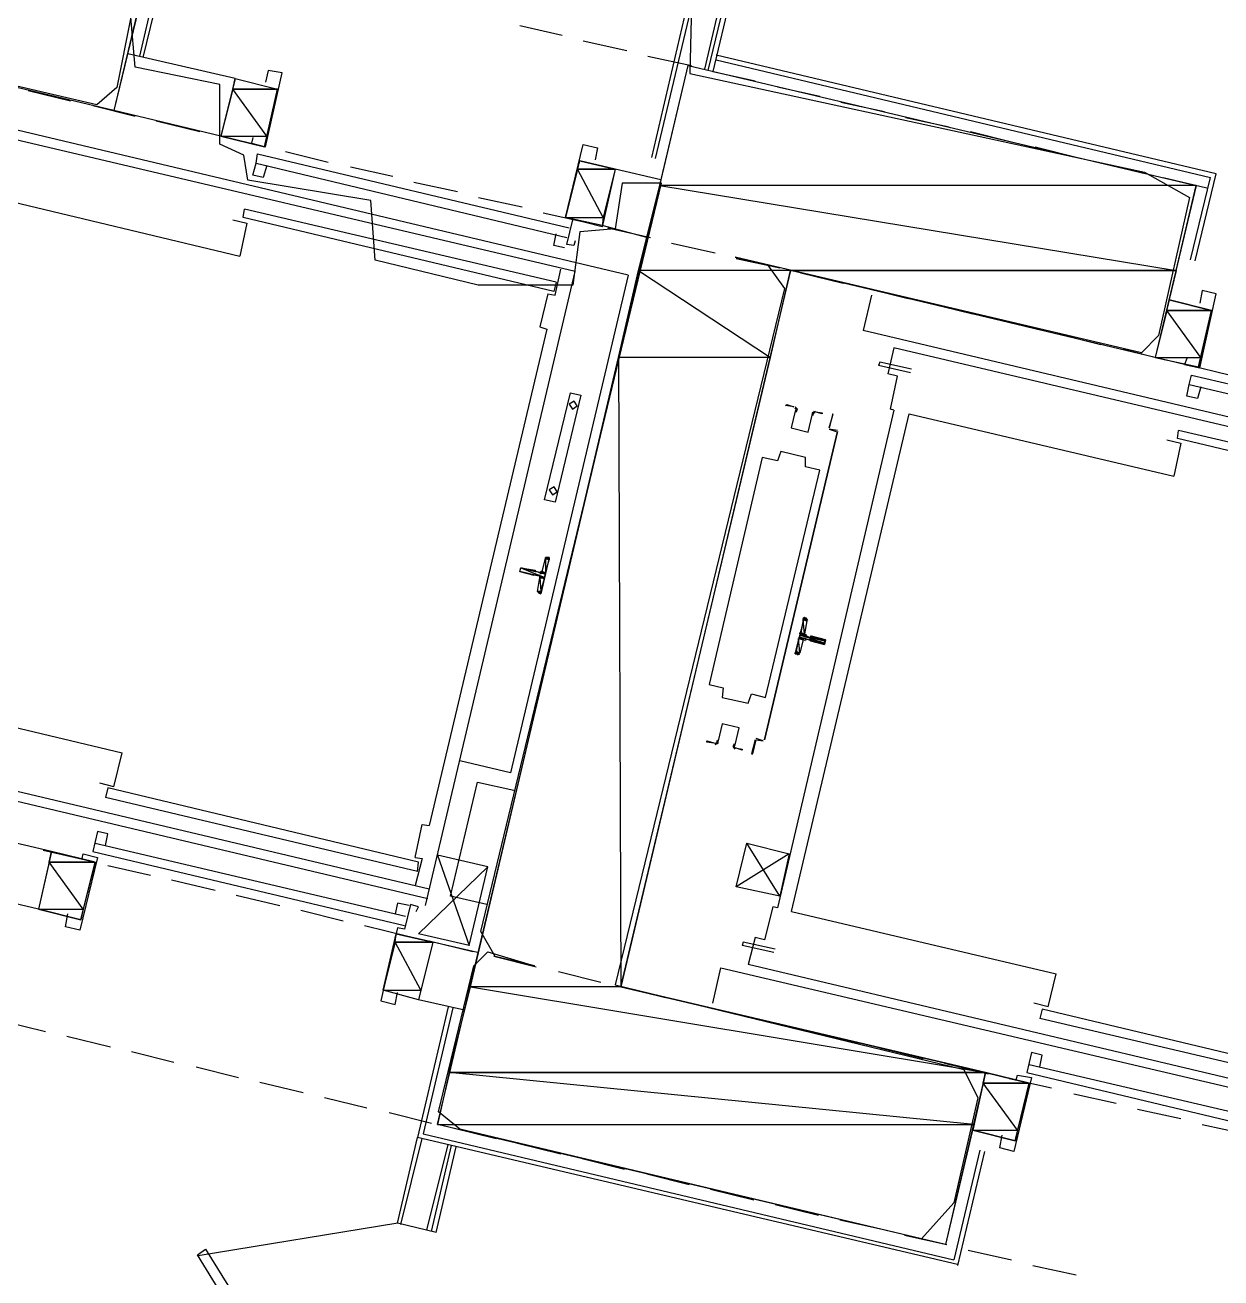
# Model space of a CAD drawing. Header units: feet. Extents: x -84 to 198, y -22 to 181.
# Drawn here: x 51.31 to 64.87, y 52.2 to 66.4 of the extents above; entities that cross this region are included whole.
import ezdxf

# ---------------------------------------------------------------- set-up
doc = ezdxf.new("R2010")
doc.units = ezdxf.units.FT
for name, color, linetype in [('A-AREA-COMUN', 252, 'CONTINUOUS'), ('A-LINEA', 7, 'CONTINUOUS'), ('A-LINEA-FINA', 9, 'CONTINUOUS'), ('A-MURO-CONCRETO', 8, 'CONTINUOUS')]:
    doc.layers.add(name, color=color, linetype=linetype)

msp = doc.modelspace()

# ---------------------------------------------------------------- linework, layer by layer
at = {"layer": 'A-AREA-COMUN'}
msp.add_lwpolyline([(58.88, 67.2533), (58.848, 65.8489), (64, 64.7289), (64.512, 64.4444), (64.16, 62.88), (63.968, 62.6844), (59.36, 63.7689), (59.728, 63.68), (59.92, 63.4133), (58, 55.52), (61.952, 54.56), (62.112, 54.24), (61.84, 53.0489), (61.472, 52.64), (56.24, 53.8844), (56, 54.08), (56.4, 55.7333), (56.56, 55.8933), (57.088, 55.7333), (56.64, 55.84), (56.48, 56.1244), (58.528, 64.6044), (58.08, 64.6044), (58, 64.0889), (57.6, 64.0533), (57.52, 63.4489), (56.448, 63.4489), (55.28, 63.7333), (55.232, 64.4089), (53.84, 64.64), (53.792, 64.9244), (53.52, 65.0489), (53.52, 65.7244), (52.56, 65.92), (52.512, 66.4889), (52.352, 65.6889), (52.128, 65.4933), (46.88, 66.72)], dxfattribs=at)
at = {"layer": 'A-LINEA'}
for p, q in [((52.6133, 66.0444), (52.9467, 67.4711)), ((52.6533, 66.0311), (53.0133, 67.5111)), ((58.9333, 67.1378), (58.4133, 64.8978)), ((58.9867, 67.1244), (58.4533, 64.8844)), ((59.28, 67.0444), (59.0133, 65.8978)), ((59.3333, 67.0444), (59.0533, 65.8844)), ((59.3867, 67.0311), (59.1067, 65.8711)), ((56.92, 66.3911), (57.4, 66.2844)), ((57.64, 66.2178), (58.1333, 66.1111)), ((53.6933, 65.7911), (52.48, 66.0711)), ((58.3733, 66.0444), (58.8667, 65.9378)), ((64.8133, 64.7111), (59.1467, 66.0578)), ((59.1467, 66.0044), (64.7467, 64.6711)), ((53.6933, 65.7911), (53.5333, 65.1378)), ((53.6933, 65.7911), (54.1733, 65.6711)), ((59.1067, 65.8711), (59.5867, 65.7644)), ((51.3467, 65.6578), (51.8267, 65.5378)), ((54.0267, 65.0178), (54.1733, 65.6711)), ((59.84, 65.6978), (60.32, 65.5911)), ((52.08, 65.4844), (52.56, 65.3644)), ((60.56, 65.5244), (61.0533, 65.4178)), ((58.1467, 63.5644), (50.2267, 65.4444)), ((53.5333, 65.1378), (52.32, 65.4311)), ((61.2933, 65.3511), (61.7867, 65.2444)), ((57.5467, 63.6044), (50.5733, 65.2444)), ((52.8, 65.3111), (53.2933, 65.1911)), ((62.0267, 65.1911), (62.5067, 65.0711)), ((53.5333, 65.1378), (54.0267, 65.0178)), ((53.5333, 65.1378), (54.0267, 65.0178)), ((53.9467, 64.9378), (57.48, 64.0978)), ((54.2667, 64.9644), (54.7467, 64.8444)), ((62.76, 65.0178), (63.24, 64.8978)), ((53.9333, 64.8311), (57.4533, 63.9911)), ((54.0533, 64.8044), (54.0133, 64.6711)), ((55, 64.7911), (55.48, 64.6844)), ((57.44, 64.2178), (57.6, 64.8578)), ((58, 64.7644), (57.6, 64.8578)), ((58, 64.7644), (57.8533, 64.1111)), ((58.52, 64.6444), (58, 64.7644)), ((63.48, 64.8444), (63.9733, 64.7244)), ((55.72, 64.6178), (56.2133, 64.5111)), ((64.2133, 64.6711), (64.7067, 64.5511)), ((64.52, 63.7378), (64.7467, 64.6711)), ((64.5733, 63.7244), (64.8133, 64.7111)), ((50.7467, 64.4978), (53.7467, 63.7778)), ((56.4533, 64.4444), (56.9467, 64.3378)), ((53.7867, 64.2178), (53.8, 64.3111)), ((57.3067, 63.3778), (53.7867, 64.2178)), ((57.3333, 63.4844), (53.8, 64.3111)), ((57.1867, 64.2711), (57.6667, 64.1644)), ((57.8533, 64.1244), (57.44, 64.2178)), ((58.36, 63.9911), (57.8533, 64.1244)), ((57.92, 64.0978), (58.4, 63.9911)), ((58.64, 63.9244), (59.1333, 63.8178)), ((57.32, 63.3378), (57.3867, 63.6311)), ((59.3733, 63.7511), (59.8667, 63.6444)), ((55.8533, 56.4178), (57.5467, 63.6044)), ((58.1467, 63.5644), (56.8133, 57.9244)), ((57.3333, 63.4844), (57.3067, 63.3778)), ((60.1067, 63.5911), (60.5867, 63.4711)), ((57.24, 63.3511), (57.32, 63.3378)), ((60.9067, 63.3378), (60.8133, 62.9378)), ((60.84, 63.4178), (61.32, 63.2978)), ((61.56, 63.2444), (62.0533, 63.1244)), ((62.2933, 63.0711), (62.7867, 62.9511)), ((64.6133, 62.5244), (64.76, 63.1644)), ((57.2267, 62.9511), (55.8933, 57.3244)), ((68.7333, 61.0578), (60.8133, 62.9378)), ((63.0267, 62.8978), (63.5067, 62.7778)), ((61.16, 62.7378), (61.0933, 62.4444)), ((68.1333, 61.0978), (61.16, 62.7378)), ((63.76, 62.7244), (64.24, 62.6044)), ((61.3467, 62.4578), (60.9867, 62.5378)), ((64.48, 62.5511), (64.9733, 62.4311)), ((64.5333, 62.4311), (68.0667, 61.5911)), ((64.5067, 62.3244), (68.04, 61.4978)), ((64.64, 62.2978), (64.6, 62.1644)), ((61.16, 62.0311), (59.84, 56.3911)), ((60, 56.3511), (61.3333, 61.9911)), ((61.3333, 61.9911), (64.3333, 61.2844)), ((60.52, 61.7911), (59.6933, 58.2978)), ((59.6933, 58.2978), (60.52, 61.7911)), ((60.52, 61.8044), (60.4267, 61.8178)), ((60.4267, 61.8178), (60.5067, 61.7911)), ((60.44, 61.8178), (60.44, 61.8178)), ((60.44, 61.8178), (60.44, 61.8178)), ((60.5067, 61.7911), (60.5067, 61.7911)), ((64.3733, 61.7111), (64.3867, 61.8044)), ((67.92, 60.9778), (64.3867, 61.8044)), ((67.8933, 60.8711), (64.3733, 61.7111)), ((57.1733, 60.2044), (57.2133, 60.3511)), ((57.2379, 60.3639), (57.2142, 60.3504)), ((57.08, 60.1644), (57.08, 60.1644)), ((57.12, 59.9778), (57.1467, 60.1378)), ((57.1336, 59.9744), (57.1487, 59.9516)), ((60.1733, 59.6444), (60.1467, 59.4978)), ((60.1864, 59.6479), (60.1713, 59.6706)), ((60.1333, 59.4311), (60.0933, 59.2844)), ((60.1733, 59.4711), (60.2133, 59.4578)), ((60.0687, 59.2583), (60.0924, 59.2718)), ((49.4133, 58.8578), (52.4133, 58.1511)), ((55.8933, 56.6044), (48.92, 58.2578)), ((59.68, 58.2844), (59.6, 58.3111)), ((59.6, 58.2978), (59.6, 58.2978)), ((59.68, 58.2978), (59.68, 58.2978)), ((59.68, 58.2978), (59.68, 58.2978)), ((48.6133, 58.2178), (55.88, 56.4978)), ((52.32, 57.7644), (52.4133, 58.1511)), ((56.8133, 57.9244), (56.24, 58.0578)), ((52.32, 57.7644), (52.16, 57.8044)), ((52.2533, 57.7511), (52.2267, 57.6444)), ((55.7733, 56.9111), (52.2533, 57.7511)), ((55.76, 56.8044), (52.2267, 57.6444)), ((51.6133, 57.0311), (50.4, 57.3111)), ((52.2267, 57.0978), (52.2533, 57.2311)), ((55.7333, 56.9644), (55.8133, 57.3378)), ((55.8133, 57.3378), (55.8933, 57.3244)), ((52.1067, 57.1244), (55.6267, 56.2978)), ((59.8667, 56.5244), (59.4933, 57.1244)), ((51.52, 57.0444), (52, 56.9378)), ((52.08, 57.0311), (55.6133, 56.1911)), ((55.7333, 56.9644), (55.8133, 56.9511)), ((55.8133, 56.9511), (55.7333, 56.6444)), ((56.56, 56.8578), (55.9867, 56.9911)), ((51.9467, 56.2578), (52.1067, 56.9111)), ((52.2533, 56.8711), (52.7333, 56.7644)), ((55.76, 56.8044), (55.7733, 56.9111)), ((56.3467, 55.9644), (56.56, 56.8578)), ((52.9733, 56.7111), (53.4667, 56.5911)), ((51.4667, 56.3778), (50.2533, 56.6578)), ((53.7067, 56.5378), (54.2, 56.4178)), ((59.7867, 56.4044), (59.6933, 56.0311)), ((59.84, 56.3911), (59.7867, 56.4044)), ((54.44, 56.3644), (54.92, 56.2444)), ((60, 56.3511), (63, 55.6444)), ((55.16, 56.1911), (55.6533, 56.0711)), ((55.3733, 55.4578), (55.52, 56.0978)), ((55.9333, 56.0044), (55.52, 56.0978)), ((55.9333, 56.0044), (55.7733, 55.3511)), ((55.8933, 56.0178), (56.3867, 55.8978)), ((56.44, 55.8844), (55.9333, 56.0044)), ((59.4533, 56.0044), (59.44, 55.9644)), ((59.8, 55.8844), (59.44, 55.9644)), ((59.8133, 55.9244), (59.4533, 56.0044)), ((56.6267, 55.8444), (57.1067, 55.7244)), ((57.36, 55.6711), (57.84, 55.5511)), ((59.1067, 55.3111), (59.2, 55.7111)), ((59.2, 55.7111), (66.4667, 54.0044)), ((66.48, 54.0978), (59.5067, 55.7511)), ((62.9067, 55.2711), (63, 55.6444)), ((55.7733, 55.3511), (55.3733, 55.4578)), ((58.08, 55.4978), (58.5733, 55.3778)), ((56.1067, 55.2711), (55.76, 53.7911)), ((56.2933, 55.2311), (55.7733, 55.3511)), ((58.8133, 55.3244), (59.3067, 55.2044)), ((62.9067, 55.2711), (62.7467, 55.3111)), ((62.84, 55.2444), (62.8133, 55.1378)), ((66.36, 54.4044), (62.84, 55.2444)), ((51.0533, 55.1111), (51.5467, 54.9911)), ((59.5467, 55.1511), (60.0267, 55.0311)), ((66.3467, 54.3111), (62.8133, 55.1378)), ((60.28, 54.9778), (60.76, 54.8578)), ((51.7867, 54.9378), (52.28, 54.8178)), ((52.52, 54.7644), (53, 54.6444)), ((61, 54.8044), (61.4933, 54.6844)), ((62.8133, 54.5911), (62.84, 54.7244)), ((53.2533, 54.5911), (53.7333, 54.4711)), ((61.7333, 54.6311), (62.2267, 54.5111)), ((62.6933, 54.6178), (66.2133, 53.7911)), ((53.9733, 54.4178), (54.4667, 54.2978)), ((62.4667, 54.4578), (62.9467, 54.3511)), ((62.5333, 53.7511), (62.6933, 54.4044)), ((62.6667, 54.5244), (66.2, 53.6844)), ((54.7067, 54.2444), (55.1867, 54.1244)), ((63.2, 54.2844), (63.68, 54.1778)), ((63.92, 54.1111), (64.4133, 54.0044)), ((55.44, 54.0711), (55.92, 53.9511)), ((56.16, 53.8978), (56.6533, 53.7778)), ((64.6533, 53.9378), (65.1467, 53.8311)), ((55.5333, 52.8178), (55.76, 53.7911)), ((55.5733, 52.8044), (55.8133, 53.7778)), ((61.88, 52.3511), (55.76, 53.7911)), ((55.8667, 52.7378), (56.1067, 53.7111)), ((55.92, 52.7244), (56.1467, 53.6978)), ((55.9733, 52.7111), (56.2, 53.6844)), ((56.8933, 53.7244), (57.3867, 53.6044)), ((57.6267, 53.5511), (58.1067, 53.4311)), ((62.1333, 53.6444), (61.84, 52.4044)), ((62.1867, 53.6311), (61.88, 52.3378)), ((58.36, 53.3778), (58.84, 53.2578)), ((59.08, 53.2044), (59.5733, 53.0844)), ((59.8133, 53.0311), (60.3067, 52.9111)), ((60.5467, 52.8578), (61.0267, 52.7511)), ((55.5389, 52.817), (53.2764, 52.4473)), ((55.9733, 52.7111), (55.5333, 52.8178)), ((61.28, 52.6844), (61.76, 52.5778)), ((62, 52.5111), (62.4933, 52.4044)), ((62.7333, 52.3378), (63.2267, 52.2311))]:
    msp.add_line(p, q, dxfattribs=at)
for points in [[(47.0933, 68.7111), (52.7867, 67.3644), (52.32, 65.4311), (46.64, 66.7778), (47.0933, 68.7111)], [(62.2, 54.5244), (61.7467, 52.5778), (55.9867, 53.9378), (58.8267, 65.9378), (64.5867, 64.5778), (64.12, 62.6311), (59.9867, 63.6178), (58.0667, 55.4978), (62.2, 54.5244)], [(53.8933, 65.1244), (53.88, 65.0578), (54.04, 65.0178), (54.2267, 65.8578), (54.0667, 65.8844), (54.04, 65.7511)], [(57.5467, 63.9511), (57.5333, 63.8978), (57.4533, 63.9111), (57.52, 64.1911), (57.44, 64.2178), (57.64, 65.0444), (57.8, 65.0044), (57.7733, 64.8711)], [(54.0133, 64.6711), (53.8933, 64.6978), (53.9333, 64.8311), (53.9467, 64.9378)], [(53.6667, 64.1911), (53.8267, 64.1511), (53.7467, 63.7778)], [(57.4267, 63.8711), (57.3067, 63.8978), (57.3333, 64.0311)], [(57.24, 63.3511), (57.1467, 62.9778), (57.2267, 62.9511)], [(64.48, 62.6178), (64.4533, 62.5511), (64.6267, 62.5111), (64.8133, 63.3511), (64.6533, 63.3911), (64.6267, 63.2444)], [(64.76, 63.1644), (64.28, 63.2844), (64.12, 62.6311), (64.6133, 62.5244)], [(61.36, 62.4978), (61, 62.5778), (60.9867, 62.5378)], [(61.16, 62.0311), (61.12, 62.0444), (61.2, 62.4178), (61.0933, 62.4444)], [(64.6, 62.1644), (64.48, 62.1911), (64.5067, 62.3244), (64.5333, 62.4311)], [(57.4933, 62.2311), (57.6133, 62.2044), (57.32, 60.9911), (57.2, 61.0178), (57.4933, 62.2311)], [(57.5374, 62.1365), (57.4813, 62.1019), (57.5159, 62.0457), (57.5721, 62.0804), (57.5374, 62.1365)], [(60.0267, 62.0711), (59.9333, 62.0844), (59.9467, 62.0978), (60.0267, 62.0711)], [(60.044, 62.0208), (60.0531, 62.0409), (60.0381, 62.0572)], [(60.051, 62.0095), (60.0663, 62.043), (60.0413, 62.0701)], [(60.0397, 62.0235), (59.9942, 61.8309), (60.1869, 61.7853), (60.2325, 61.9779)], [(60.0397, 62.0235), (59.9942, 61.8309), (60.1869, 61.7853), (60.2325, 61.9779)], [(60.2673, 62.017), (60.2329, 62.0039), (60.2315, 61.9671)], [(60.2644, 62.004), (60.2438, 61.9961), (60.2429, 61.9741)], [(60.2533, 62.0178), (60.3467, 62.0044), (60.3467, 61.9911), (60.2533, 62.0178)], [(60.4267, 61.8311), (60.4667, 61.9778), (60.4667, 61.9911), (60.4267, 61.8311)], [(64.2533, 61.6978), (64.4133, 61.6578), (64.3333, 61.2844)], [(59.6667, 61.4978), (59.0667, 58.9244), (59.2267, 58.8844), (59.2133, 58.7778), (59.5067, 58.7111), (59.5467, 58.8178), (59.7067, 58.7778), (60.32, 61.3511), (60.16, 61.3911), (60.16, 61.4978), (59.88, 61.5644), (59.84, 61.4578), (59.6667, 61.4978)], [(57.3107, 61.1632), (57.2546, 61.1285), (57.2893, 61.0724), (57.3454, 61.107), (57.3107, 61.1632)], [(57.24, 60.3644), (57.2533, 60.3644), (57.16, 59.9511), (57.1467, 59.9644)], [(57.08, 60.1644), (56.92, 60.2044), (56.9333, 60.2444), (57.0933, 60.2178), (57.0933, 60.2044)], [(57.1333, 60.1644), (57.0933, 60.1644), (57.0933, 60.1644)], [(57.1467, 60.1911), (57.1067, 60.2044), (57.1067, 60.2044)], [(57.1595, 60.1265), (57.157, 60.1416), (57.1446, 60.1506)], [(57.1487, 60.1783), (57.1638, 60.1808), (57.1728, 60.1932)], [(60.0667, 59.2711), (60.04, 59.2711), (60.1467, 59.6844), (60.16, 59.6711)], [(60.1713, 59.4306), (60.1562, 59.4281), (60.1472, 59.4157)], [(60.16, 59.4444), (60.2, 59.4311), (60.2, 59.4311)], [(60.1605, 59.4957), (60.163, 59.4806), (60.1754, 59.4716)], [(60.2267, 59.4711), (60.3867, 59.4311), (60.3733, 59.3778), (60.2133, 59.4178)], [(60.2267, 59.4711), (60.2133, 59.4711), (60.2133, 59.4711)], [(59.3603, 58.2387), (59.4058, 58.4313), (59.2131, 58.4769), (59.1675, 58.2843)], [(59.3603, 58.2387), (59.4058, 58.4313), (59.2131, 58.4769), (59.1675, 58.2843)], [(59.12, 58.2578), (59.04, 58.2711), (59.04, 58.2844), (59.1333, 58.2578)], [(59.1327, 58.2453), (59.1671, 58.2583), (59.1685, 58.2951)], [(59.1356, 58.2583), (59.1562, 58.2661), (59.1571, 58.2882)], [(59.349, 58.2527), (59.3337, 58.2192), (59.3587, 58.1921)], [(59.356, 58.2414), (59.3469, 58.2213), (59.3619, 58.205)], [(59.5867, 58.2978), (59.5467, 58.1378), (59.56, 58.1378), (59.6, 58.2978), (59.68, 58.2844)], [(59.36, 58.2044), (59.44, 58.1911), (59.44, 58.1778), (59.36, 58.2044)], [(56.5467, 56.4311), (56.1333, 56.5244), (56.44, 57.8178), (56.8533, 57.7244)], [(52.2533, 57.2311), (52.1333, 57.2578), (52.08, 57.0311)], [(59.9733, 57.0044), (59.3733, 56.6311), (59.4933, 57.1244), (59.9733, 57.0044), (59.8667, 56.5244), (59.3733, 56.6311)], [(52.1067, 56.9111), (51.6133, 57.0311), (51.4667, 56.3778), (51.9467, 56.2578)], [(51.96, 56.9511), (51.9733, 57.0044), (52.1333, 56.9644), (51.9333, 56.1378), (51.7733, 56.1778), (51.8, 56.3244)], [(55.9867, 56.9911), (56.3467, 55.9644), (55.7733, 56.0978), (56.56, 56.8578)], [(55.7467, 56.3511), (55.7733, 56.4044), (55.68, 56.4311), (55.6133, 56.1511), (55.5333, 56.1644), (55.3467, 55.3378), (55.5067, 55.2978), (55.5333, 55.4311)], [(55.6667, 56.4178), (55.5333, 56.4444), (55.5067, 56.3244)], [(59.6933, 56.0311), (59.5867, 56.0578), (59.5067, 55.7511)], [(56.16, 55.2578), (55.8267, 53.8311), (61.84, 52.4044)], [(62.84, 54.7244), (62.72, 54.7511), (62.6667, 54.5244)], [(62.6933, 54.4044), (62.2, 54.5244), (62.0533, 53.8711), (62.5333, 53.7511)], [(62.5467, 54.4444), (62.56, 54.4978), (62.72, 54.4711), (62.52, 53.6311), (62.36, 53.6711), (62.3867, 53.8178)], [(54.84, 49.8978), (53.2667, 52.4578), (53.36, 52.5244), (54.9467, 49.9644), (54.84, 49.8978)]]:
    msp.add_lwpolyline(points, dxfattribs=at)
at = {"layer": 'A-LINEA-FINA'}
for p, q in [((57.2533, 60.3511), (57.2133, 60.3644)), ((57.2533, 60.3511), (57.2267, 60.3644)), ((57.2533, 60.3644), (57.24, 60.3644)), ((57.0933, 60.2044), (56.9333, 60.2444)), ((57.0933, 60.2044), (56.9333, 60.2444)), ((57.08, 60.1644), (56.92, 60.2044)), ((57.2, 60.1378), (57.1333, 60.1644)), ((57.2, 60.1244), (57.1467, 60.1378)), ((57.2133, 60.1778), (57.16, 60.1911)), ((57.16, 59.9644), (57.12, 59.9778)), ((57.16, 59.9644), (57.1333, 59.9778)), ((57.16, 59.9644), (57.1333, 59.9644)), ((57.16, 59.9511), (57.1333, 59.9644)), ((60.1333, 59.6711), (60.1733, 59.6578)), ((60.1333, 59.6711), (60.1733, 59.6711)), ((60.1467, 59.6844), (60.16, 59.6711)), ((60.08, 59.4444), (60.1333, 59.4311)), ((60.08, 59.4444), (60.1333, 59.4311)), ((60.0933, 59.4978), (60.16, 59.4711)), ((60.0933, 59.4978), (60.16, 59.4844)), ((60.0933, 59.4978), (60.1467, 59.4844)), ((60.0933, 59.4578), (60.1467, 59.4444)), ((60.2133, 59.4711), (60.3867, 59.4311)), ((60.2133, 59.4711), (60.3867, 59.4311)), ((60.2133, 59.4578), (60.3733, 59.4178)), ((60.2133, 59.4311), (60.3733, 59.3911)), ((60.2133, 59.4178), (60.3733, 59.3778)), ((60.04, 59.2844), (60.08, 59.2711)), ((60.04, 59.2711), (60.0667, 59.2711)), ((60.0533, 59.2844), (60.08, 59.2711))]:
    msp.add_line(p, q, dxfattribs=at)
for points in [[(57.2133, 60.3511), (57.2133, 60.1911), (57.1733, 60.2044), (57.2133, 60.3511)], [(57.2133, 60.3644), (57.2533, 60.3511), (57.2267, 60.3644), (57.2133, 60.3644)], [(57.2533, 60.3511), (57.2533, 60.3511), (57.2133, 60.3644), (57.2533, 60.3511)], [(57.2133, 60.3644), (57.2533, 60.3511), (57.2133, 60.3511), (57.2133, 60.3644), (57.2133, 60.3644)], [(57.2133, 60.3644), (57.2533, 60.3511), (57.2533, 60.3511), (57.2133, 60.3644), (57.2133, 60.3644)], [(57.2533, 60.3378), (57.2533, 60.3378), (57.2133, 60.3511), (57.2533, 60.3378)], [(57.2533, 60.3378), (57.2133, 60.3511), (57.2533, 60.3511), (57.2533, 60.3378), (57.2533, 60.3378)], [(57.2533, 60.3378), (57.2133, 60.3511), (57.2133, 60.1911), (57.2533, 60.3378)], [(57.2533, 60.3644), (57.24, 60.3644), (57.2267, 60.3644), (57.2533, 60.3644), (57.2533, 60.3644)], [(57.2267, 60.3644), (57.2533, 60.3511), (57.2533, 60.3511), (57.2267, 60.3644)], [(57.2533, 60.3511), (57.2533, 60.3511), (57.2267, 60.3644), (57.2533, 60.3511)], [(57.2533, 60.3511), (57.2267, 60.3644), (57.2533, 60.3644), (57.2533, 60.3511), (57.2533, 60.3511)], [(57.2267, 60.3644), (57.2533, 60.3511), (57.2533, 60.3511), (57.2267, 60.3644)], [(57.24, 60.3644), (57.2533, 60.3644), (57.2533, 60.3644), (57.24, 60.3644)], [(57.2533, 60.3644), (57.2533, 60.3644), (57.24, 60.3644), (57.2533, 60.3644)], [(56.9333, 60.2444), (57.2, 60.1378), (56.92, 60.2044), (56.9333, 60.2444), (56.9333, 60.2444)], [(57.0933, 60.2044), (57.0933, 60.2044), (56.9333, 60.2444), (57.0933, 60.2044)], [(57.0933, 60.2044), (56.9333, 60.2444), (57.0933, 60.2178), (57.0933, 60.2044), (57.0933, 60.2044)], [(56.9333, 60.2444), (57.0933, 60.2044), (57.0933, 60.2044), (56.9333, 60.2444)], [(57.0933, 60.2044), (57.0933, 60.2044), (56.9333, 60.2444), (57.0933, 60.2044)], [(56.9333, 60.2444), (57.0933, 60.2044), (57.0933, 60.2044), (56.9333, 60.2444), (56.9333, 60.2444)], [(56.9333, 60.2444), (57.0933, 60.2044), (57.0933, 60.2044), (56.9333, 60.2444)], [(57.0933, 60.2044), (57.0933, 60.2044), (56.9333, 60.2444), (57.0933, 60.2044), (57.0933, 60.2044)], [(56.9333, 60.2444), (57.0933, 60.2044), (57.0933, 60.2044), (56.9333, 60.2444)], [(57.0933, 60.2044), (57.0933, 60.2044), (56.9333, 60.2444), (57.0933, 60.2044)], [(56.9333, 60.2444), (57.0933, 60.2044), (57.0933, 60.2044), (56.9333, 60.2444), (56.9333, 60.2444)], [(56.9333, 60.2444), (57.0933, 60.2044), (57.0933, 60.2044), (56.9333, 60.2444)], [(57.0933, 60.2044), (57.0933, 60.2044), (56.9333, 60.2444), (57.0933, 60.2044), (57.0933, 60.2044)], [(56.9333, 60.2444), (57.0933, 60.2044), (57.0933, 60.2044), (56.9333, 60.2444)], [(57.0933, 60.2044), (57.0933, 60.2044), (56.9333, 60.2444), (57.0933, 60.2044), (57.0933, 60.2044)], [(57.1067, 60.2044), (57.1067, 60.2044), (56.9333, 60.2444), (57.1067, 60.2044)], [(57.1067, 60.2044), (56.9333, 60.2444), (57.0933, 60.2044), (57.1067, 60.2044), (57.1067, 60.2044)], [(57.2133, 60.1778), (56.9333, 60.2444), (57.2, 60.1378), (57.2133, 60.1778)], [(56.92, 60.2044), (57.0933, 60.1644), (57.0933, 60.1644), (56.92, 60.2044)], [(57.0933, 60.1644), (57.0933, 60.1644), (56.92, 60.2044), (57.0933, 60.1644), (57.0933, 60.1644)], [(56.92, 60.2044), (57.0933, 60.1644), (57.0933, 60.1644), (56.92, 60.2044)], [(57.0933, 60.1644), (57.0933, 60.1644), (56.92, 60.2044), (57.0933, 60.1644), (57.0933, 60.1644)], [(56.92, 60.2044), (57.0933, 60.1644), (57.0933, 60.1644), (56.92, 60.2044)], [(57.0933, 60.1644), (57.0933, 60.1644), (56.92, 60.2044), (57.0933, 60.1644), (57.0933, 60.1644)], [(57.08, 60.1644), (57.08, 60.1644), (56.92, 60.2044), (57.08, 60.1644)], [(57.08, 60.1644), (56.92, 60.2044), (57.0933, 60.1644), (57.08, 60.1644), (57.08, 60.1644)], [(56.92, 60.2044), (57.08, 60.1644), (57.08, 60.1644), (56.92, 60.2044)], [(57.08, 60.1644), (57.08, 60.1644), (56.92, 60.2044), (57.08, 60.1644), (57.08, 60.1644)], [(56.92, 60.2044), (57.08, 60.1644), (57.08, 60.1644), (56.92, 60.2044)], [(57.08, 60.1644), (57.08, 60.1644), (56.92, 60.2044), (57.08, 60.1644)], [(56.92, 60.2044), (57.08, 60.1644), (57.08, 60.1644), (56.92, 60.2044), (56.92, 60.2044)], [(56.92, 60.2044), (57.08, 60.1644), (57.08, 60.1644), (56.92, 60.2044)], [(57.08, 60.1644), (57.08, 60.1644), (56.92, 60.2044), (57.08, 60.1644), (57.08, 60.1644)], [(56.92, 60.2044), (57.08, 60.1644), (57.08, 60.1644), (56.92, 60.2044)], [(57.08, 60.1644), (57.08, 60.1644), (56.92, 60.2044), (57.08, 60.1644), (57.08, 60.1644)], [(57.1467, 60.1378), (57.16, 59.9778), (57.12, 59.9778), (57.1467, 60.1378), (57.1467, 60.1378)], [(57.1333, 60.1644), (57.2, 60.1378), (57.2, 60.1378), (57.1333, 60.1644)], [(57.2, 60.1378), (57.2, 60.1378), (57.1333, 60.1644), (57.2, 60.1378), (57.2, 60.1378)], [(57.1333, 60.1644), (57.2, 60.1378), (57.1467, 60.1511), (57.1333, 60.1644), (57.1333, 60.1644)], [(57.16, 60.1911), (57.2133, 60.1778), (57.1467, 60.1911), (57.16, 60.1911), (57.16, 60.1911)], [(57.1467, 60.1911), (57.2133, 60.1778), (57.2133, 60.1778), (57.1467, 60.1911)], [(57.2133, 60.1778), (57.2133, 60.1778), (57.1467, 60.1911), (57.2133, 60.1778), (57.2133, 60.1778)], [(57.1467, 60.1911), (57.2133, 60.1778), (57.2133, 60.1778), (57.1467, 60.1911)], [(57.2133, 60.1778), (57.2133, 60.1778), (57.1467, 60.1911), (57.2133, 60.1778), (57.2133, 60.1778)], [(57.1467, 60.1511), (57.2, 60.1378), (57.2, 60.1378), (57.1467, 60.1511)], [(57.2, 60.1378), (57.2, 60.1378), (57.1467, 60.1511), (57.2, 60.1378), (57.2, 60.1378)], [(57.1467, 60.1511), (57.2, 60.1378), (57.2, 60.1378), (57.1467, 60.1511)], [(57.2, 60.1378), (57.2, 60.1378), (57.1467, 60.1511), (57.2, 60.1378), (57.2, 60.1378)], [(57.1467, 60.1511), (57.2, 60.1378), (57.2, 60.1378), (57.1467, 60.1511)], [(57.2, 60.1378), (57.2, 60.1378), (57.1467, 60.1511), (57.2, 60.1378), (57.2, 60.1378)], [(57.1467, 60.1511), (57.2, 60.1378), (57.2, 60.1378), (57.1467, 60.1511)], [(57.2, 60.1378), (57.2, 60.1378), (57.1467, 60.1511), (57.2, 60.1378), (57.2, 60.1378)], [(57.2, 60.1378), (57.1467, 60.1511), (57.2, 60.1244), (57.2, 60.1378)], [(57.1467, 60.1511), (57.2, 60.1244), (57.1467, 60.1378), (57.1467, 60.1511)], [(57.1467, 60.1378), (57.2, 60.1244), (57.2, 60.1244), (57.1467, 60.1378)], [(57.2, 60.1244), (57.2, 60.1244), (57.1467, 60.1378), (57.2, 60.1244)], [(57.2, 60.1244), (57.1467, 60.1378), (57.2, 60.1244), (57.2, 60.1244), (57.2, 60.1244)], [(57.2, 60.1244), (57.1467, 60.1378), (57.16, 59.9778), (57.2, 60.1244)], [(57.2133, 60.1911), (57.1733, 60.2044), (57.16, 60.2044), (57.2133, 60.1911), (57.2133, 60.1911)], [(57.2133, 60.1911), (57.2133, 60.1911), (57.16, 60.2044), (57.2133, 60.1911)], [(57.2133, 60.1911), (57.16, 60.2044), (57.2133, 60.1911), (57.2133, 60.1911), (57.2133, 60.1911)], [(57.2133, 60.1911), (57.16, 60.2044), (57.2133, 60.1778), (57.2133, 60.1911)], [(57.16, 60.2044), (57.2133, 60.1778), (57.16, 60.1911), (57.16, 60.2044), (57.16, 60.2044)], [(57.16, 60.1911), (57.2133, 60.1778), (57.2133, 60.1778), (57.16, 60.1911)], [(57.2133, 60.1778), (57.2133, 60.1778), (57.16, 60.1911), (57.2133, 60.1778), (57.2133, 60.1778)], [(57.16, 60.1911), (57.2133, 60.1778), (57.2133, 60.1778), (57.16, 60.1911)], [(57.2133, 60.1778), (57.2133, 60.1778), (57.16, 60.1911), (57.2133, 60.1778), (57.2133, 60.1778)], [(57.16, 60.1911), (57.2133, 60.1778), (57.2133, 60.1778), (57.16, 60.1911)], [(57.2133, 60.1778), (57.2133, 60.1778), (57.16, 60.1911), (57.2133, 60.1778), (57.2133, 60.1778)], [(57.1733, 60.2044), (57.2133, 60.1911), (57.2133, 60.1911), (57.1733, 60.2044)], [(57.1333, 59.9778), (57.16, 59.9644), (57.12, 59.9778), (57.1333, 59.9778)], [(57.12, 59.9778), (57.16, 59.9644), (57.16, 59.9644), (57.12, 59.9778)], [(57.16, 59.9644), (57.16, 59.9644), (57.12, 59.9778), (57.16, 59.9644)], [(57.16, 59.9644), (57.12, 59.9778), (57.16, 59.9778), (57.16, 59.9644), (57.16, 59.9644)], [(57.12, 59.9778), (57.16, 59.9644), (57.16, 59.9644), (57.12, 59.9778), (57.12, 59.9778)], [(57.1333, 59.9778), (57.16, 59.9644), (57.1333, 59.9644), (57.1333, 59.9778)], [(57.1333, 59.9644), (57.16, 59.9644), (57.16, 59.9644), (57.1333, 59.9644), (57.1333, 59.9644)], [(57.1467, 59.9644), (57.16, 59.9511), (57.1333, 59.9644), (57.1467, 59.9644)], [(57.1333, 59.9644), (57.16, 59.9511), (57.16, 59.9511), (57.1333, 59.9644)], [(57.16, 59.9511), (57.16, 59.9511), (57.1333, 59.9644), (57.16, 59.9511)], [(57.16, 59.9511), (57.1333, 59.9644), (57.16, 59.9644), (57.16, 59.9511), (57.16, 59.9511)], [(57.1333, 59.9644), (57.16, 59.9511), (57.16, 59.9511), (57.1333, 59.9644), (57.1333, 59.9644)], [(60.1067, 59.5111), (60.1467, 59.4978), (60.1333, 59.6578), (60.1067, 59.5111)], [(60.1333, 59.6711), (60.1733, 59.6711), (60.1467, 59.6844), (60.1333, 59.6711)], [(60.1733, 59.6711), (60.1333, 59.6711), (60.1733, 59.6578), (60.1733, 59.6711)], [(60.1733, 59.6578), (60.1333, 59.6711), (60.1333, 59.6711), (60.1733, 59.6578)], [(60.1333, 59.6711), (60.1333, 59.6711), (60.1733, 59.6578), (60.1333, 59.6711)], [(60.1333, 59.6711), (60.1733, 59.6578), (60.1333, 59.6578), (60.1333, 59.6711), (60.1333, 59.6711)], [(60.1733, 59.6578), (60.1333, 59.6711), (60.1333, 59.6711), (60.1733, 59.6578)], [(60.1333, 59.6711), (60.1333, 59.6711), (60.1733, 59.6711), (60.1333, 59.6711)], [(60.1733, 59.6711), (60.1333, 59.6711), (60.1333, 59.6711), (60.1733, 59.6711)], [(60.1333, 59.6711), (60.1333, 59.6711), (60.1733, 59.6711), (60.1333, 59.6711), (60.1333, 59.6711)], [(60.1467, 59.4978), (60.1333, 59.6578), (60.1733, 59.6444), (60.1467, 59.4978)], [(60.1333, 59.6578), (60.1733, 59.6444), (60.1733, 59.6578), (60.1333, 59.6578), (60.1333, 59.6578)], [(60.1733, 59.6444), (60.1333, 59.6578), (60.1333, 59.6578), (60.1733, 59.6444), (60.1733, 59.6444)], [(60.1733, 59.6711), (60.1467, 59.6844), (60.16, 59.6711), (60.1733, 59.6711)], [(60.16, 59.6711), (60.1467, 59.6844), (60.1467, 59.6844), (60.16, 59.6711), (60.16, 59.6711)], [(60.0933, 59.5111), (60.0933, 59.5111), (60.1467, 59.4978), (60.0933, 59.5111)], [(60.0933, 59.5111), (60.1467, 59.4978), (60.0933, 59.4978), (60.0933, 59.5111), (60.0933, 59.5111)], [(60.1067, 59.5111), (60.1467, 59.4978), (60.0933, 59.5111), (60.1067, 59.5111), (60.1067, 59.5111)], [(60.1067, 59.5111), (60.1067, 59.5111), (60.1467, 59.4978), (60.1067, 59.5111)], [(60.0533, 59.2978), (60.0933, 59.2844), (60.08, 59.4444), (60.0533, 59.2978)], [(60.08, 59.4444), (60.1333, 59.4444), (60.0933, 59.4578), (60.08, 59.4444)], [(60.0933, 59.2844), (60.08, 59.4444), (60.1333, 59.4311), (60.0933, 59.2844)], [(60.1333, 59.4311), (60.08, 59.4444), (60.08, 59.4444), (60.1333, 59.4311)], [(60.08, 59.4444), (60.08, 59.4444), (60.1333, 59.4311), (60.08, 59.4444)], [(60.1333, 59.4311), (60.08, 59.4444), (60.1333, 59.4444), (60.1333, 59.4311), (60.1333, 59.4311)], [(60.1333, 59.4311), (60.08, 59.4444), (60.08, 59.4444), (60.1333, 59.4311), (60.1333, 59.4311)], [(60.0933, 59.4844), (60.1733, 59.4711), (60.0933, 59.4978), (60.0933, 59.4844)], [(60.1733, 59.4711), (60.0933, 59.4978), (60.16, 59.4711), (60.1733, 59.4711), (60.1733, 59.4711)], [(60.16, 59.4711), (60.0933, 59.4978), (60.0933, 59.4978), (60.16, 59.4711)], [(60.0933, 59.4978), (60.0933, 59.4978), (60.16, 59.4711), (60.0933, 59.4978), (60.0933, 59.4978)], [(60.16, 59.4711), (60.0933, 59.4978), (60.16, 59.4844), (60.16, 59.4711), (60.16, 59.4711)], [(60.16, 59.4844), (60.0933, 59.4978), (60.0933, 59.4978), (60.16, 59.4844)], [(60.0933, 59.4978), (60.0933, 59.4978), (60.16, 59.4844), (60.0933, 59.4978), (60.0933, 59.4978)], [(60.16, 59.4844), (60.0933, 59.4978), (60.1467, 59.4844), (60.16, 59.4844), (60.16, 59.4844)], [(60.1467, 59.4844), (60.0933, 59.4978), (60.0933, 59.4978), (60.1467, 59.4844)], [(60.0933, 59.4978), (60.0933, 59.4978), (60.1467, 59.4844), (60.0933, 59.4978), (60.0933, 59.4978)], [(60.1467, 59.4844), (60.0933, 59.4978), (60.1467, 59.4978), (60.1467, 59.4844), (60.1467, 59.4844)], [(60.0933, 59.4578), (60.3733, 59.3911), (60.0933, 59.4844), (60.0933, 59.4578)], [(60.3733, 59.3911), (60.0933, 59.4844), (60.3733, 59.4178), (60.3733, 59.3911), (60.3733, 59.3911)], [(60.1333, 59.4444), (60.0933, 59.4578), (60.1467, 59.4444), (60.1333, 59.4444), (60.1333, 59.4444)], [(60.1467, 59.4444), (60.0933, 59.4578), (60.0933, 59.4578), (60.1467, 59.4444)], [(60.0933, 59.4578), (60.0933, 59.4578), (60.1467, 59.4444), (60.0933, 59.4578), (60.0933, 59.4578)], [(60.1467, 59.4444), (60.0933, 59.4578), (60.0933, 59.4578), (60.1467, 59.4444)], [(60.0933, 59.4578), (60.0933, 59.4578), (60.1467, 59.4444), (60.0933, 59.4578), (60.0933, 59.4578)], [(60.1467, 59.4444), (60.0933, 59.4578), (60.0933, 59.4578), (60.1467, 59.4444)], [(60.0933, 59.4578), (60.0933, 59.4578), (60.1467, 59.4444), (60.0933, 59.4578), (60.0933, 59.4578)], [(60.1467, 59.4444), (60.0933, 59.4578), (60.16, 59.4444), (60.1467, 59.4444), (60.1467, 59.4444)], [(60.16, 59.4444), (60.0933, 59.4578), (60.0933, 59.4578), (60.16, 59.4444)], [(60.0933, 59.4578), (60.0933, 59.4578), (60.16, 59.4444), (60.0933, 59.4578), (60.0933, 59.4578)], [(60.2, 59.4311), (60.2, 59.4311), (60.3733, 59.3911), (60.2, 59.4311)], [(60.2, 59.4311), (60.3733, 59.3911), (60.2133, 59.4311), (60.2, 59.4311), (60.2, 59.4311)], [(60.3733, 59.3911), (60.2, 59.4311), (60.2, 59.4311), (60.3733, 59.3911)], [(60.2, 59.4311), (60.2, 59.4311), (60.3733, 59.3911), (60.2, 59.4311), (60.2, 59.4311)], [(60.3733, 59.3911), (60.2, 59.4311), (60.2, 59.4311), (60.3733, 59.3911)], [(60.2, 59.4311), (60.2, 59.4311), (60.3733, 59.3911), (60.2, 59.4311), (60.2, 59.4311)], [(60.3733, 59.3911), (60.2, 59.4311), (60.2, 59.4311), (60.3733, 59.3911)], [(60.2, 59.4311), (60.2, 59.4311), (60.3733, 59.3911), (60.2, 59.4311), (60.2, 59.4311)], [(60.2133, 59.4578), (60.3733, 59.4311), (60.2133, 59.4711), (60.2133, 59.4578)], [(60.3733, 59.4311), (60.2133, 59.4711), (60.3867, 59.4311), (60.3733, 59.4311)], [(60.3867, 59.4311), (60.2133, 59.4711), (60.2133, 59.4711), (60.3867, 59.4311), (60.3867, 59.4311)], [(60.3867, 59.4311), (60.2133, 59.4711), (60.2133, 59.4711), (60.3867, 59.4311)], [(60.2133, 59.4711), (60.2133, 59.4711), (60.3867, 59.4311), (60.2133, 59.4711), (60.2133, 59.4711)], [(60.3867, 59.4311), (60.2133, 59.4711), (60.2133, 59.4711), (60.3867, 59.4311)], [(60.2133, 59.4711), (60.2133, 59.4711), (60.3867, 59.4311), (60.2133, 59.4711)], [(60.3867, 59.4311), (60.2133, 59.4711), (60.2133, 59.4711), (60.3867, 59.4311), (60.3867, 59.4311)], [(60.3867, 59.4311), (60.2133, 59.4711), (60.2133, 59.4711), (60.3867, 59.4311)], [(60.2133, 59.4711), (60.2133, 59.4711), (60.3867, 59.4311), (60.2133, 59.4711), (60.2133, 59.4711)], [(60.2267, 59.4711), (60.3867, 59.4311), (60.2133, 59.4711), (60.2267, 59.4711), (60.2267, 59.4711)], [(60.3733, 59.4178), (60.2133, 59.4578), (60.2133, 59.4578), (60.3733, 59.4178)], [(60.2133, 59.4578), (60.2133, 59.4578), (60.3733, 59.4178), (60.2133, 59.4578), (60.2133, 59.4578)], [(60.3733, 59.4178), (60.2133, 59.4578), (60.3733, 59.4311), (60.3733, 59.4178), (60.3733, 59.4178)], [(60.3733, 59.3911), (60.2133, 59.4311), (60.2133, 59.4311), (60.3733, 59.3911)], [(60.2133, 59.4311), (60.2133, 59.4311), (60.3733, 59.3911), (60.2133, 59.4311)], [(60.2133, 59.4311), (60.3733, 59.3911), (60.2133, 59.4178), (60.2133, 59.4311), (60.2133, 59.4311)], [(60.3733, 59.3911), (60.2133, 59.4311), (60.2133, 59.4311), (60.3733, 59.3911)], [(60.2133, 59.4311), (60.2133, 59.4311), (60.3733, 59.3911), (60.2133, 59.4311), (60.2133, 59.4311)], [(60.3733, 59.3911), (60.2133, 59.4311), (60.2133, 59.4311), (60.3733, 59.3911)], [(60.2133, 59.4311), (60.2133, 59.4311), (60.3733, 59.3911), (60.2133, 59.4311), (60.2133, 59.4311)], [(60.3733, 59.3778), (60.2133, 59.4178), (60.3733, 59.3911), (60.3733, 59.3778), (60.3733, 59.3778)], [(60.2267, 59.4711), (60.2267, 59.4711), (60.3867, 59.4311), (60.2267, 59.4711)], [(60.08, 59.2711), (60.04, 59.2844), (60.04, 59.2844), (60.08, 59.2711)], [(60.04, 59.2844), (60.04, 59.2844), (60.08, 59.2711), (60.04, 59.2844)], [(60.04, 59.2844), (60.08, 59.2711), (60.04, 59.2711), (60.04, 59.2844), (60.04, 59.2844)], [(60.0533, 59.2844), (60.08, 59.2711), (60.04, 59.2844), (60.0533, 59.2844), (60.0533, 59.2844)], [(60.08, 59.2711), (60.0667, 59.2711), (60.04, 59.2711), (60.08, 59.2711)], [(60.0667, 59.2711), (60.04, 59.2711), (60.04, 59.2711), (60.0667, 59.2711)], [(60.04, 59.2711), (60.04, 59.2711), (60.0667, 59.2711), (60.04, 59.2711)], [(60.0667, 59.2711), (60.04, 59.2711), (60.04, 59.2711), (60.0667, 59.2711)], [(60.04, 59.2711), (60.04, 59.2711), (60.0667, 59.2711), (60.04, 59.2711), (60.04, 59.2711)], [(60.0533, 59.2978), (60.0533, 59.2978), (60.0933, 59.2844), (60.0533, 59.2978)], [(60.0533, 59.2978), (60.0933, 59.2844), (60.0533, 59.2844), (60.0533, 59.2978), (60.0533, 59.2978)], [(60.0533, 59.2844), (60.0533, 59.2844), (60.08, 59.2711), (60.0533, 59.2844)], [(60.08, 59.2711), (60.0533, 59.2844), (60.0933, 59.2844), (60.08, 59.2711), (60.08, 59.2711)]]:
    msp.add_lwpolyline(points, dxfattribs=at)
at = {"layer": 'A-MURO-CONCRETO'}
for points in [[(46.64, 66.7778), (52.64, 66.7778), (52.32, 65.4311), (46.64, 66.7778), (46.64, 66.7778)], [(58.8267, 65.9378), (64.5867, 64.5778), (58.5067, 64.5778), (58.8267, 65.9378), (58.8267, 65.9378)], [(53.6933, 65.7911), (54.1733, 65.6711), (53.6667, 65.6711), (53.6933, 65.7911), (53.6933, 65.7911)], [(53.6667, 65.6711), (53.5333, 65.1378), (54.0533, 65.1378), (53.6667, 65.6711)], [(53.6667, 65.6711), (54.1733, 65.6711), (54.0533, 65.1378), (53.6667, 65.6711), (53.6667, 65.6711)], [(53.5333, 65.1378), (54.0533, 65.1378), (54.0267, 65.0178), (53.5333, 65.1378), (53.5333, 65.1378)], [(57.5733, 64.7644), (57.44, 64.2178), (57.8667, 64.2178), (57.5733, 64.7644)], [(57.6, 64.8578), (58, 64.7644), (57.5733, 64.7644), (57.6, 64.8578), (57.6, 64.8578)], [(57.5733, 64.7644), (58, 64.7644), (57.8667, 64.2178), (57.5733, 64.7644), (57.5733, 64.7644)], [(58.5067, 64.5778), (64.36, 63.6178), (58.2667, 63.6178), (58.5067, 64.5778), (58.5067, 64.5778)], [(64.5867, 64.5778), (58.5067, 64.5778), (64.36, 63.6178), (64.5867, 64.5778)], [(57.44, 64.2178), (57.8667, 64.2178), (57.8533, 64.1111), (57.44, 64.2178), (57.44, 64.2178)], [(58.2667, 63.6178), (59.76, 62.6311), (58.04, 62.6311), (58.2667, 63.6178), (58.2667, 63.6178)], [(59.9867, 63.6178), (58.2667, 63.6178), (59.76, 62.6311), (59.9867, 63.6178)], [(59.9867, 63.6178), (64.36, 63.6178), (64.12, 62.6311), (59.9867, 63.6178), (59.9867, 63.6178)], [(64.28, 63.2844), (64.76, 63.1644), (64.2533, 63.1644), (64.28, 63.2844), (64.28, 63.2844)], [(64.2533, 63.1644), (64.12, 62.6311), (64.64, 62.6311), (64.2533, 63.1644)], [(64.2533, 63.1644), (64.76, 63.1644), (64.64, 62.6311), (64.2533, 63.1644), (64.2533, 63.1644)], [(58.04, 62.6311), (58.0667, 55.4978), (56.36, 55.4978), (58.04, 62.6311), (58.04, 62.6311)], [(59.76, 62.6311), (58.04, 62.6311), (58.0667, 55.4978), (59.76, 62.6311)], [(64.12, 62.6311), (64.64, 62.6311), (64.6133, 62.5111), (64.12, 62.6311), (64.12, 62.6311)], [(51.6133, 57.0311), (52.1067, 56.9111), (51.5867, 56.9111), (51.6133, 57.0311), (51.6133, 57.0311)], [(51.5867, 56.9111), (51.4667, 56.3778), (51.9733, 56.3778), (51.5867, 56.9111)], [(51.5867, 56.9111), (52.1067, 56.9111), (51.9733, 56.3778), (51.5867, 56.9111), (51.5867, 56.9111)], [(51.4667, 56.3778), (51.9733, 56.3778), (51.9467, 56.2578), (51.4667, 56.3778), (51.4667, 56.3778)], [(55.52, 56.0978), (55.9333, 56.0044), (55.5067, 56.0044), (55.52, 56.0978), (55.52, 56.0978)], [(55.5067, 56.0044), (55.3733, 55.4578), (55.8, 55.4578), (55.5067, 56.0044)], [(55.5067, 56.0044), (55.9333, 56.0044), (55.8, 55.4578), (55.5067, 56.0044), (55.5067, 56.0044)], [(55.3733, 55.4578), (55.8, 55.4578), (55.7733, 55.3511), (55.3733, 55.4578), (55.3733, 55.4578)], [(56.36, 55.4978), (62.2, 54.5244), (56.12, 54.5244), (56.36, 55.4978), (56.36, 55.4978)], [(58.0667, 55.4978), (56.36, 55.4978), (62.2, 54.5244), (58.0667, 55.4978)], [(56.12, 54.5244), (55.9867, 53.9378), (62.0667, 53.9378), (56.12, 54.5244)], [(56.12, 54.5244), (62.2, 54.5244), (62.0667, 53.9378), (56.12, 54.5244), (56.12, 54.5244)], [(62.1733, 54.4044), (62.0533, 53.8711), (62.56, 53.8711), (62.1733, 54.4044)], [(62.2, 54.5244), (62.6933, 54.4044), (62.1733, 54.4044), (62.2, 54.5244), (62.2, 54.5244)], [(62.1733, 54.4044), (62.6933, 54.4044), (62.56, 53.8711), (62.1733, 54.4044), (62.1733, 54.4044)], [(55.9867, 53.9378), (62.0667, 53.9378), (61.7467, 52.5778), (55.9867, 53.9378), (55.9867, 53.9378)], [(62.0533, 53.8711), (62.56, 53.8711), (62.5333, 53.7511), (62.0533, 53.8711), (62.0533, 53.8711)]]:
    msp.add_lwpolyline(points, dxfattribs=at)

doc.saveas('drawing.dxf')
